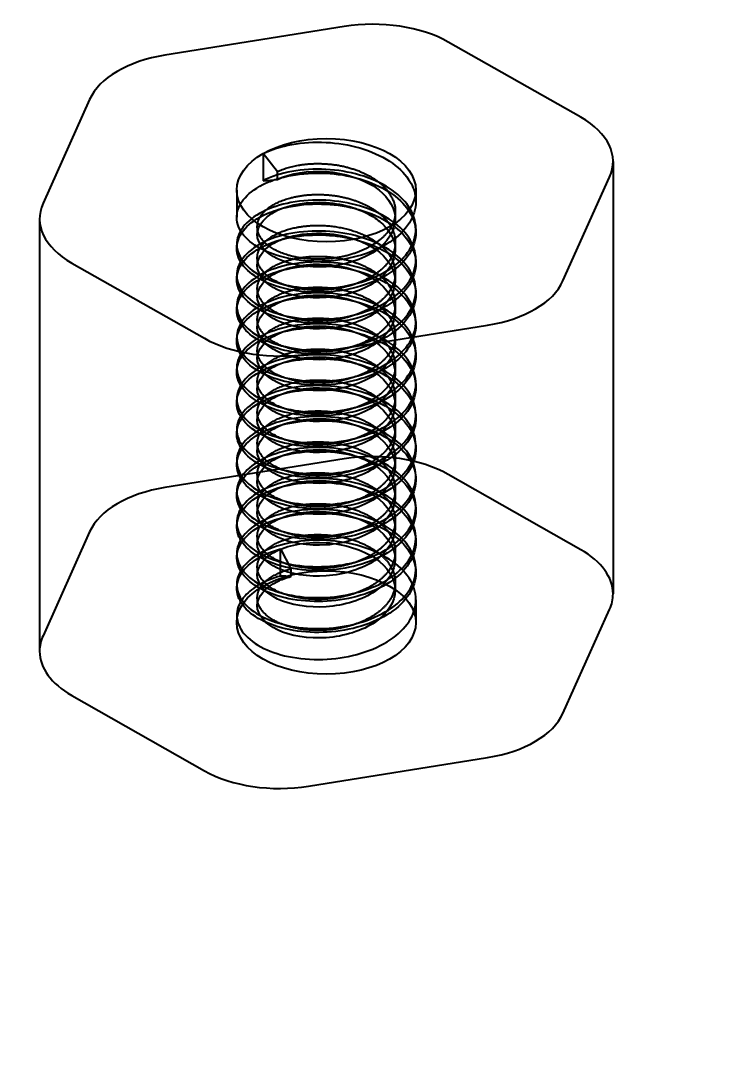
# Model space of a CAD drawing. Header units: millimetres. Extents: x 129 to 6329, y 33 to 3553.
# Drawn here: x 561.73 to 580.94, y 2376.64 to 2405.42 of the extents above; entities that cross this region are included whole.
import ezdxf

# ---------------------------------------------------------------- set-up
doc = ezdxf.new("R2010")
doc.units = ezdxf.units.MM
doc.linetypes.add('ACAD_ISO02W100', pattern=[15, 12, -3])
doc.layers.add('cota', color=82, linetype='ACAD_ISO02W100')
doc.layers.add('Perfiles', color=255, linetype='Continuous')
doc.styles.get("Standard").update_dxf_attribs({"font": 'arial.ttf'})
doc.dimstyles.new('ISO-25', dxfattribs={"dimtxt": 2.5, "dimasz": 2.5, "dimexe": 1.25, "dimexo": 0.625, "dimtad": 1, "dimtxsty": 'Standard', "dimcen": 2.5, "dimadec": 0, "dimazin": 0, "dimtfac": 1, "dimtmove": 0, "dimatfit": 3, "dimfxl": 1, "dimarcsym": 0})

# ---------------------------------------------------------------- blocks, each defined once
blk = doc.blocks.new('*D171')
at = {"layer": 'cota', "color": 0, "lineweight": -2, "transparency": 16777216}
for p, q in [((527.967, 2385.475), (527.967, 2360.281)), ((544.359, 2385.475), (544.359, 2360.281)), ((530.467, 2361.531), (541.859, 2361.531)), ((544.359, 2361.531), (580.933, 2361.531))]:
    blk.add_line(p, q, dxfattribs=at)
at = {"layer": 'cota', "color": 0, "transparency": 16777216}
for points in [[(530.467, 2361.948), (530.467, 2361.114), (527.967, 2361.531)], [(541.859, 2361.948), (541.859, 2361.114), (544.359, 2361.531)]]:
    blk.add_solid(points, dxfattribs=at)
at = {"layer": 'cota', "color": 0, "transparency": 16777216, "insert": (563.896, 2368.165), "char_height": 10, "attachment_point": 5}
blk.add_mtext('16,39', dxfattribs=at)

msp = doc.modelspace()

# ---------------------------------------------------------------- linework, layer by layer
at = {"layer": 'Perfiles', "extrusion": (0, 0.816497, 0.57735)}
for p, q in [((570.766, 2405.252), (565.758, 2404.451)), ((577.375, 2402.715), (573.67, 2404.818)), ((563.655, 2403.216), (562.353, 2400.311)), ((568.497, 2401.699), (568.497, 2400.943)), ((568.902, 2401.195), (568.497, 2401.699)), ((578.272, 2401.479), (578.272, 2389.395)), ((568.902, 2400.979), (568.902, 2401.195)), ((568.497, 2400.943), (568.902, 2400.979)), ((576.874, 2398.141), (578.176, 2401.045)), ((567.764, 2400.678), (567.764, 2399.922)), ((572.764, 2400.678), (572.764, 2400.354)), ((572.192, 2400.084), (572.192, 2399.868)), ((562.257, 2399.877), (562.257, 2387.793)), ((568.337, 2399.652), (568.337, 2399.436)), ((572.764, 2399.598), (572.764, 2399.49)), ((567.764, 2399.166), (567.764, 2399.058)), ((572.192, 2399.22), (572.192, 2399.004)), ((568.337, 2398.788), (568.337, 2398.572)), ((563.154, 2398.642), (566.859, 2396.539)), ((572.764, 2398.734), (572.764, 2398.626)), ((567.764, 2398.302), (567.764, 2398.194)), ((572.192, 2398.356), (572.192, 2398.14)), ((568.337, 2397.924), (568.337, 2397.708)), ((572.764, 2397.87), (572.764, 2397.762)), ((567.764, 2397.438), (567.764, 2397.33)), ((572.192, 2397.492), (572.192, 2397.276)), ((568.337, 2397.06), (568.337, 2396.844)), ((569.763, 2396.105), (574.771, 2396.906)), ((572.764, 2397.006), (572.764, 2396.898)), ((567.764, 2396.574), (567.764, 2396.466)), ((572.192, 2396.628), (572.192, 2396.412)), ((568.337, 2396.196), (568.337, 2395.98)), ((572.764, 2396.142), (572.764, 2396.034)), ((567.764, 2395.71), (567.764, 2395.602)), ((572.192, 2395.764), (572.192, 2395.548)), ((568.337, 2395.332), (568.337, 2395.116)), ((572.764, 2395.278), (572.764, 2395.17)), ((567.764, 2394.846), (567.764, 2394.738)), ((572.192, 2394.9), (572.192, 2394.684)), ((568.337, 2394.468), (568.337, 2394.251)), ((572.764, 2394.414), (572.764, 2394.306)), ((567.764, 2393.981), (567.764, 2393.873)), ((572.192, 2394.035), (572.192, 2393.819)), ((568.337, 2393.603), (568.337, 2393.387)), ((572.764, 2393.549), (572.764, 2393.441)), ((570.766, 2393.168), (565.758, 2392.367)), ((567.764, 2393.117), (567.764, 2393.009)), ((572.192, 2393.171), (572.192, 2392.955)), ((568.337, 2392.739), (568.337, 2392.523)), ((577.375, 2390.63), (573.67, 2392.734)), ((572.764, 2392.685), (572.764, 2392.577)), ((567.764, 2392.253), (567.764, 2392.145)), ((572.192, 2392.307), (572.192, 2392.091)), ((568.337, 2391.875), (568.337, 2391.659)), ((572.764, 2391.821), (572.764, 2391.713)), ((567.764, 2391.389), (567.764, 2391.281)), ((572.192, 2391.443), (572.192, 2391.227)), ((563.655, 2391.132), (562.353, 2388.227)), ((568.337, 2391.011), (568.337, 2390.795)), ((572.764, 2390.957), (572.764, 2390.849)), ((567.764, 2390.525), (567.764, 2390.417)), ((568.983, 2389.895), (568.983, 2390.651)), ((568.983, 2390.651), (569.277, 2390.097)), ((572.192, 2390.579), (572.192, 2390.363)), ((568.337, 2390.147), (568.337, 2389.931)), ((569.277, 2390.097), (569.277, 2389.881)), ((572.764, 2390.093), (572.764, 2389.985)), ((567.764, 2389.661), (567.764, 2389.553)), ((572.192, 2389.715), (572.192, 2389.499)), ((568.337, 2389.283), (568.337, 2389.067)), ((572.764, 2389.229), (572.764, 2388.594)), ((567.764, 2388.797), (567.764, 2388.594)), ((576.874, 2386.057), (578.176, 2388.961)), ((563.154, 2386.558), (566.859, 2384.455)), ((569.763, 2384.021), (574.771, 2384.822))]:
    msp.add_line(p, q, dxfattribs=at)
at = {"layer": 'Perfiles'}
for centre, major_axis, start_param, end_param in [((571.567, 2403.583), (-3, 0), 3.935487, 4.982684), ((566.559, 2402.782), (3, 0), 1.841091, 2.888289), ((575.272, 2401.479), (-3, 0), 2.888289, 3.935487), ((565.257, 2399.877), (-3, 0), -0.253304, 0.793894), ((573.97, 2398.575), (-3, 0), 1.841091, 2.888289), ((568.962, 2397.774), (-3, 0), 0.793894, 1.841091), ((571.567, 2391.499), (-3, 0), 3.935487, 4.982684), ((566.559, 2390.697), (-3, 0), -1.300501, -0.253304), ((575.272, 2389.395), (3, 0), 0, 0.793894), ((575.272, 2389.395), (3, 0), -0.253304, 0), ((565.257, 2387.793), (-3, 0), -0.253304, 0), ((565.257, 2387.793), (3, 0), 3.141593, 3.935487), ((573.97, 2386.491), (-3, 0), 1.841091, 2.888289), ((568.962, 2385.69), (-3, 0), 0.793894, 1.841091)]:
    msp.add_ellipse(centre, major_axis=major_axis, ratio=0.57735, start_param=start_param, end_param=end_param, dxfattribs=at)
for centre in [(570.264, 2400.678), (570.264, 2388.594)]:
    msp.add_ellipse(centre, major_axis=(2.5, 0), ratio=0.57735, dxfattribs=at)
for points, knots in [([(568.497, 2401.699), (568.728, 2401.816), (569.002, 2401.903), (569.606, 2402.011), (569.93, 2402.031), (570.579, 2401.998), (570.898, 2401.945), (571.507, 2401.766), (571.79, 2401.64), (572.255, 2401.339), (572.438, 2401.165), (572.661, 2400.831), (572.724, 2400.678), (572.75, 2400.524)], [0, 0, 0, 0, 0.0983252, 0.0983252, 0.1966795, 0.1966795, 0.2934202, 0.2934202, 0.3939416, 0.3939416, 0.4905858, 0.4905858, 0.5648025, 0.5648025, 0.5648025, 0.5648025]), ([(568.983, 2389.895), (568.769, 2389.835), (568.575, 2389.756), (568.239, 2389.568), (568.1, 2389.459), (567.854, 2389.185), (567.777, 2389.015), (567.755, 2388.672), (567.807, 2388.504), (568.032, 2388.186), (568.208, 2388.039), (568.655, 2387.797), (568.917, 2387.705), (569.51, 2387.582), (569.837, 2387.555), (570.491, 2387.575), (570.812, 2387.622), (571.427, 2387.787), (571.715, 2387.907), (572.196, 2388.198), (572.388, 2388.366), (572.667, 2388.744), (572.748, 2388.952), (572.776, 2389.364), (572.728, 2389.566), (572.509, 2389.959), (572.336, 2390.144), (571.894, 2390.458), (571.634, 2390.587), (571.045, 2390.787), (570.718, 2390.853), (570.065, 2390.906), (569.745, 2390.897), (569.127, 2390.809), (568.838, 2390.729), (568.352, 2390.511), (568.157, 2390.379), (567.871, 2390.076), (567.787, 2389.907), (567.751, 2389.565), (567.795, 2389.397), (568.006, 2389.077), (568.175, 2388.928), (568.609, 2388.681), (568.866, 2388.584), (569.452, 2388.454), (569.776, 2388.422), (570.429, 2388.434), (570.75, 2388.475), (571.369, 2388.631), (571.661, 2388.746), (572.152, 2389.029), (572.351, 2389.194), (572.645, 2389.567), (572.735, 2389.773), (572.781, 2390.184), (572.742, 2390.386), (572.541, 2390.781), (572.376, 2390.969), (571.951, 2391.29), (571.697, 2391.422), (571.117, 2391.632), (570.794, 2391.704), (570.144, 2391.769), (569.822, 2391.765), (569.2, 2391.689), (568.906, 2391.615), (568.407, 2391.407), (568.204, 2391.278), (567.899, 2390.982), (567.804, 2390.815), (567.746, 2390.475), (567.779, 2390.306), (567.968, 2389.982), (568.126, 2389.831), (568.542, 2389.576), (568.791, 2389.474), (569.365, 2389.331), (569.685, 2389.293), (570.333, 2389.29), (570.655, 2389.324), (571.281, 2389.466), (571.578, 2389.574), (572.085, 2389.846), (572.293, 2390.005), (572.61, 2390.371), (572.712, 2390.573), (572.785, 2390.982), (572.759, 2391.185), (572.584, 2391.584), (572.433, 2391.775), (572.029, 2392.106), (571.784, 2392.244), (571.219, 2392.467), (570.902, 2392.547), (570.256, 2392.629), (569.933, 2392.633), (569.304, 2392.573), (569.004, 2392.507), (568.488, 2392.313), (568.273, 2392.19), (567.943, 2391.902), (567.833, 2391.739), (567.744, 2391.402), (567.762, 2391.232), (567.921, 2390.904), (568.064, 2390.749), (568.453, 2390.483), (568.693, 2390.374), (569.249, 2390.215), (569.562, 2390.169), (570.206, 2390.148), (570.529, 2390.172), (571.162, 2390.295), (571.465, 2390.393), (571.992, 2390.65), (572.213, 2390.803), (572.558, 2391.157), (572.676, 2391.356), (572.783, 2391.762), (572.775, 2391.965), (572.633, 2392.368), (572.499, 2392.562), (572.125, 2392.906), (571.891, 2393.052), (571.344, 2393.292), (571.036, 2393.381), (570.396, 2393.484), (570.071, 2393.498), (569.434, 2393.458), (569.129, 2393.402), (568.591, 2393.226), (568.362, 2393.109), (568.002, 2392.833), (567.875, 2392.674), (567.749, 2392.342), (567.749, 2392.17), (567.872, 2391.838), (567.997, 2391.679), (568.355, 2391.402), (568.583, 2391.284), (569.119, 2391.107), (569.423, 2391.05), (570.059, 2391.008), (570.385, 2391.021), (571.025, 2391.123), (571.334, 2391.211), (571.882, 2391.45), (572.118, 2391.596), (572.494, 2391.938), (572.629, 2392.131), (572.774, 2392.533), (572.784, 2392.738), (572.679, 2393.144), (572.563, 2393.342), (572.221, 2393.698), (571.999, 2393.852), (571.473, 2394.109), (571.174, 2394.208), (570.542, 2394.334), (570.215, 2394.359), (569.572, 2394.339), (569.261, 2394.293), (568.702, 2394.136), (568.459, 2394.026), (568.069, 2393.762), (567.926, 2393.609), (567.763, 2393.281), (567.744, 2393.109), (567.831, 2392.772), (567.938, 2392.611), (568.265, 2392.322), (568.481, 2392.196), (568.997, 2392.002), (569.292, 2391.936), (569.92, 2391.873), (570.247, 2391.877), (570.894, 2391.958), (571.206, 2392.036), (571.774, 2392.257), (572.024, 2392.397), (572.428, 2392.727), (572.578, 2392.914), (572.757, 2393.313), (572.785, 2393.519), (572.713, 2393.928), (572.614, 2394.127), (572.302, 2394.494), (572.091, 2394.657), (571.584, 2394.929), (571.294, 2395.036), (570.669, 2395.181), (570.341, 2395.216), (569.693, 2395.214), (569.378, 2395.177), (568.803, 2395.037), (568.547, 2394.934), (568.131, 2394.679), (567.975, 2394.531), (567.78, 2394.208), (567.745, 2394.035), (567.803, 2393.696), (567.895, 2393.532), (568.195, 2393.234), (568.401, 2393.102), (568.9, 2392.894), (569.186, 2392.821), (569.807, 2392.742), (570.136, 2392.737), (570.787, 2392.802), (571.102, 2392.871), (571.685, 2393.078), (571.946, 2393.213), (572.371, 2393.534), (572.533, 2393.716), (572.737, 2394.106), (572.779, 2394.308), (572.739, 2394.72), (572.653, 2394.926), (572.363, 2395.301), (572.167, 2395.467), (571.679, 2395.752), (571.389, 2395.869), (570.77, 2396.028), (570.449, 2396.071), (569.797, 2396.085), (569.471, 2396.055), (568.883, 2395.927), (568.624, 2395.832), (568.186, 2395.587), (568.014, 2395.438), (567.799, 2395.119), (567.752, 2394.951), (567.783, 2394.609), (567.865, 2394.439), (568.148, 2394.135), (568.341, 2394.002), (568.824, 2393.782), (569.112, 2393.701), (569.728, 2393.611), (570.049, 2393.6), (570.702, 2393.651), (571.029, 2393.716), (571.621, 2393.914), (571.882, 2394.042), (572.327, 2394.354), (572.502, 2394.539), (572.725, 2394.931), (572.775, 2395.133), (572.75, 2395.546), (572.672, 2395.754), (572.395, 2396.133), (572.205, 2396.302), (571.726, 2396.595), (571.439, 2396.715), (570.824, 2396.882), (570.504, 2396.93), (569.85, 2396.952), (569.522, 2396.926), (568.927, 2396.805), (568.664, 2396.713), (568.215, 2396.472), (568.037, 2396.326), (567.809, 2396.008), (567.756, 2395.841), (567.775, 2395.497), (567.851, 2395.326), (568.123, 2395.019), (568.311, 2394.884), (568.787, 2394.659), (569.073, 2394.574), (569.686, 2394.478), (570.006, 2394.465), (570.661, 2394.509), (570.99, 2394.571), (571.587, 2394.763), (571.851, 2394.889), (572.304, 2395.198), (572.484, 2395.381), (572.716, 2395.772), (572.771, 2395.974), (572.757, 2396.387), (572.682, 2396.596), (572.414, 2396.978), (572.227, 2397.149), (571.754, 2397.445), (571.469, 2397.568), (570.857, 2397.74), (570.537, 2397.79), (569.882, 2397.817), (569.553, 2397.794), (568.954, 2397.677), (568.688, 2397.587), (568.233, 2397.349), (568.051, 2397.203), (567.816, 2396.887), (567.759, 2396.72), (567.771, 2396.376), (567.843, 2396.204), (568.109, 2395.895), (568.294, 2395.759), (568.765, 2395.53), (569.05, 2395.444), (569.661, 2395.344), (569.981, 2395.329), (570.637, 2395.369), (570.966, 2395.429), (571.567, 2395.619), (571.833, 2395.744), (572.29, 2396.05), (572.473, 2396.232), (572.711, 2396.622), (572.769, 2396.825), (572.76, 2397.238), (572.688, 2397.447), (572.425, 2397.831), (572.24, 2398.003), (571.77, 2398.301), (571.486, 2398.426), (570.876, 2398.601), (570.556, 2398.652), (569.9, 2398.682), (569.57, 2398.66), (568.969, 2398.545), (568.702, 2398.456), (568.243, 2398.22), (568.06, 2398.075), (567.82, 2397.759), (567.761, 2397.593), (567.768, 2397.248), (567.839, 2397.076), (568.101, 2396.766), (568.285, 2396.63), (568.754, 2396.399), (569.037, 2396.311), (569.647, 2396.21), (569.967, 2396.193), (570.623, 2396.231), (570.953, 2396.291), (571.555, 2396.479), (571.823, 2396.603), (572.283, 2396.907), (572.467, 2397.089), (572.708, 2397.479), (572.767, 2397.681), (572.761, 2398.094), (572.691, 2398.304), (572.431, 2398.689), (572.247, 2398.861), (571.779, 2399.161), (571.496, 2399.286), (570.886, 2399.463), (570.567, 2399.515), (569.91, 2399.546), (569.58, 2399.525), (568.977, 2399.412), (568.709, 2399.324), (568.249, 2399.088), (568.064, 2398.943), (567.822, 2398.628), (567.762, 2398.462), (567.767, 2398.117), (567.836, 2397.945), (568.096, 2397.634), (568.28, 2397.497), (568.747, 2397.265), (569.03, 2397.177), (569.64, 2397.074), (569.959, 2397.058), (570.615, 2397.094), (570.946, 2397.153), (571.549, 2397.34), (571.817, 2397.464), (572.278, 2397.768), (572.463, 2397.95), (572.706, 2398.339), (572.766, 2398.541), (572.762, 2398.954), (572.693, 2399.164), (572.434, 2399.549), (572.251, 2399.722), (571.784, 2400.023), (571.501, 2400.148), (570.892, 2400.326), (570.572, 2400.378), (569.916, 2400.411), (569.585, 2400.39), (568.982, 2400.277), (568.714, 2400.189), (568.252, 2399.954), (568.067, 2399.81), (567.823, 2399.495), (567.763, 2399.328), (567.766, 2398.984), (567.835, 2398.812), (568.094, 2398.5), (568.277, 2398.363), (568.743, 2398.131), (569.026, 2398.043), (569.635, 2397.939), (569.955, 2397.922), (570.611, 2397.958), (570.942, 2398.016), (571.545, 2398.203), (571.814, 2398.326), (572.276, 2398.63), (572.461, 2398.812), (572.705, 2399.201), (572.766, 2399.403), (572.763, 2399.816), (572.694, 2400.026), (572.436, 2400.411), (572.253, 2400.584), (571.787, 2400.885), (571.504, 2401.011), (570.895, 2401.189), (570.576, 2401.242), (569.927, 2401.274), (569.604, 2401.255), (569.001, 2401.147), (568.728, 2401.059), (568.497, 2400.943)], [0, 0, 0, 0, 0.075005, 0.075005, 0.150857, 0.150857, 0.251228, 0.251228, 0.347802, 0.347802, 0.448085, 0.448085, 0.544582, 0.544582, 0.644777, 0.644777, 0.741199, 0.741199, 0.841308, 0.841308, 0.937657, 0.937657, 1.037679, 1.037679, 1.133958, 1.133958, 1.233895, 1.233895, 1.330106, 1.330106, 1.429957, 1.429957, 1.526102, 1.526102, 1.62587, 1.62587, 1.721951, 1.721951, 1.821635, 1.821635, 1.917656, 1.917656, 2.017258, 2.017258, 2.113221, 2.113221, 2.212741, 2.212741, 2.30865, 2.30865, 2.408089, 2.408089, 2.503946, 2.503946, 2.603305, 2.603305, 2.699115, 2.699115, 2.798394, 2.798394, 2.894161, 2.894161, 2.993361, 2.993361, 3.089088, 3.089088, 3.18821, 3.18821, 3.283902, 3.283902, 3.382946, 3.382946, 3.478608, 3.478608, 3.577574, 3.577574, 3.673211, 3.673211, 3.7721, 3.7721, 3.867717, 3.867717, 3.966529, 3.966529, 4.062131, 4.062131, 4.160866, 4.160866, 4.25646, 4.25646, 4.355119, 4.355119, 4.450709, 4.450709, 4.549293, 4.549293, 4.644886, 4.644886, 4.743395, 4.743395, 4.838996, 4.838996, 4.93743, 4.93743, 5.033047, 5.033047, 5.131405, 5.131405, 5.227045, 5.227045, 5.325328, 5.325328, 5.420996, 5.420996, 5.519206, 5.519206, 5.614909, 5.614909, 5.713044, 5.713044, 5.808789, 5.808789, 5.906851, 5.906851, 6.002644, 6.002644, 6.100633, 6.100633, 6.196481, 6.196481, 6.294399, 6.294399, 6.390308, 6.390308, 6.488154, 6.488154, 6.584131, 6.584131, 6.681907, 6.681907, 6.777959, 6.777959, 6.875666, 6.875666, 6.971797, 6.971797, 7.069437, 7.069437, 7.165653, 7.165653, 7.263228, 7.263228, 7.359535, 7.359535, 7.457046, 7.457046, 7.553449, 7.553449, 7.650898, 7.650898, 7.747402, 7.747402, 7.844792, 7.844792, 7.941401, 7.941401, 8.038734, 8.038734, 8.135452, 8.135452, 8.232732, 8.232732, 8.329563, 8.329563, 8.426792, 8.426792, 8.523739, 8.523739, 8.620921, 8.620921, 8.717986, 8.717986, 8.815126, 8.815126, 8.912311, 8.912311, 9.009411, 9.009411, 9.10672, 9.10672, 9.203785, 9.203785, 9.301218, 9.301218, 9.398252, 9.398252, 9.495812, 9.495812, 9.592818, 9.592818, 9.690506, 9.690506, 9.787489, 9.787489, 9.885305, 9.885305, 9.98227, 9.98227, 10.080216, 10.080216, 10.177167, 10.177167, 10.275241, 10.275241, 10.372183, 10.372183, 10.468033, 10.468033, 10.567499, 10.567499, 10.663405, 10.663405, 10.762953, 10.762953, 10.858916, 10.858916, 10.958547, 10.958547, 11.054572, 11.054572, 11.154287, 11.154287, 11.250376, 11.250376, 11.350174, 11.350174, 11.44633, 11.44633, 11.546213, 11.546213, 11.642438, 11.642438, 11.742407, 11.742407, 11.838702, 11.838702, 11.938758, 11.938758, 12.035127, 12.035127, 12.135269, 12.135269, 12.231713, 12.231713, 12.331944, 12.331944, 12.428464, 12.428464, 12.528784, 12.528784, 12.625382, 12.625382, 12.725791, 12.725791, 12.82247, 12.82247, 12.922968, 12.922968, 13.019728, 13.019728, 13.120318, 13.120318, 13.21716, 13.21716, 13.317841, 13.317841, 13.414767, 13.414767, 13.51554, 13.51554, 13.612551, 13.612551, 13.713416, 13.713416, 13.810513, 13.810513, 13.911472, 13.911472, 14.008656, 14.008656, 14.109708, 14.109708, 14.206979, 14.206979, 14.308126, 14.308126, 14.405485, 14.405485, 14.506727, 14.506727, 14.604176, 14.604176, 14.705512, 14.705512, 14.803051, 14.803051, 14.904484, 14.904484, 15.002113, 15.002113, 15.103642, 15.103642, 15.201363, 15.201363, 15.302988, 15.302988, 15.400801, 15.400801, 15.502523, 15.502523, 15.600428, 15.600428, 15.702248, 15.702248, 15.800246, 15.800246, 15.902163, 15.902163, 16.000255, 16.000255, 16.10227, 16.10227, 16.200456, 16.200456, 16.30257, 16.30257, 16.400849, 16.400849, 16.503062, 16.503062, 16.601436, 16.601436, 16.703749, 16.703749, 16.802217, 16.802217, 16.904629, 16.904629, 17.003193, 17.003193, 17.105705, 17.105705, 17.204365, 17.204365, 17.306977, 17.306977, 17.405732, 17.405732, 17.508444, 17.508444, 17.607296, 17.607296, 17.710109, 17.710109, 17.809058, 17.809058, 17.911971, 17.911971, 18.011017, 18.011017, 18.114031, 18.114031, 18.213174, 18.213174, 18.316289, 18.316289, 18.415529, 18.415529, 18.518747, 18.518747, 18.618084, 18.618084, 18.721403, 18.721403, 18.820838, 18.820838, 18.924259, 18.924259, 19.023792, 19.023792, 19.127315, 19.127315, 19.226946, 19.226946, 19.330572, 19.330572, 19.430301, 19.430301, 19.534029, 19.534029, 19.633857, 19.633857, 19.737688, 19.737688, 19.837615, 19.837615, 19.941549, 19.941549, 20.041574, 20.041574, 20.145611, 20.145611, 20.245736, 20.245736, 20.349876, 20.349876, 20.4501, 20.4501, 20.551838, 20.551838, 20.653532, 20.653532, 20.653532, 20.653532]), ([(568.902, 2400.979), (569.249, 2401.147), (569.773, 2401.23), (570.264, 2401.197), (570.756, 2401.164), (571.28, 2400.997), (571.627, 2400.763), (571.936, 2400.555), (572.141, 2400.261), (572.184, 2399.976)], [0, 0, 0, 0, 0.00958616, 0.00958616, 0.00958616, 0.01917232, 0.01917232, 0.01917232, 0.02767943, 0.02767943, 0.02767943, 0.02767943]), ([(569.015, 2401.029), (569.101, 2401.052), (569.191, 2401.072), (569.591, 2401.146), (569.922, 2401.167), (570.563, 2401.135), (570.866, 2401.086), (571.152, 2401.006)], [1.6395186, 1.6395186, 1.6395186, 1.6395186, 1.6694548, 1.6694548, 1.7692762, 1.7692762, 1.8605027, 1.8605027, 1.8605027, 1.8605027]), ([(571.152, 2401.006), (571.167, 2401.002), (571.182, 2400.997), (571.507, 2400.902), (571.789, 2400.776), (572.255, 2400.475), (572.437, 2400.301), (572.695, 2399.916), (572.763, 2399.706), (572.765, 2399.292), (572.704, 2399.09), (572.459, 2398.701), (572.274, 2398.52), (571.811, 2398.217), (571.542, 2398.093), (570.938, 2397.907), (570.607, 2397.849), (569.95, 2397.814), (569.631, 2397.831), (569.022, 2397.936), (568.74, 2398.024), (568.274, 2398.257), (568.092, 2398.394), (567.834, 2398.706), (567.766, 2398.878), (567.763, 2399.223), (567.825, 2399.389), (568.069, 2399.704), (568.255, 2399.848), (568.647, 2400.047), (568.824, 2400.113), (569.015, 2400.165)], [1.860503, 1.860503, 1.860503, 1.860503, 1.865247, 1.865247, 1.964969, 1.964969, 2.060845, 2.060845, 2.160467, 2.160467, 2.256247, 2.256247, 2.35577, 2.35577, 2.451455, 2.451455, 2.550878, 2.550878, 2.646467, 2.646467, 2.745792, 2.745792, 2.841286, 2.841286, 2.940511, 2.940511, 3.03591, 3.03591, 3.135037, 3.135037, 3.200691, 3.200691, 3.200691, 3.200691]), ([(567.861, 2400.281), (567.885, 2400.324), (567.913, 2400.367), (568.07, 2400.568), (568.255, 2400.713), (568.595, 2400.885), (568.708, 2400.932), (568.829, 2400.973)], [1.4476621, 1.4476621, 1.4476621, 1.4476621, 1.4734666, 1.4734666, 1.5733877, 1.5733877, 1.617463, 1.617463, 1.617463, 1.617463]), ([(572.75, 2400.524), (572.759, 2400.469), (572.764, 2400.414), (572.765, 2400.156), (572.704, 2399.954), (572.459, 2399.565), (572.273, 2399.384), (571.811, 2399.081), (571.542, 2398.957), (570.938, 2398.772), (570.607, 2398.713), (569.95, 2398.678), (569.631, 2398.695), (569.022, 2398.8), (568.739, 2398.888), (568.274, 2399.121), (568.091, 2399.259), (567.834, 2399.57), (567.765, 2399.743), (567.764, 2400.042), (567.796, 2400.164), (567.861, 2400.281)], [0.5648025, 0.5648025, 0.5648025, 0.5648025, 0.5910069, 0.5910069, 0.6875547, 0.6875547, 0.7878756, 0.7878756, 0.884327, 0.884327, 0.9845478, 0.9845478, 1.0809029, 1.0809029, 1.1810237, 1.1810237, 1.2772827, 1.2772827, 1.3773036, 1.3773036, 1.4476621, 1.4476621, 1.4476621, 1.4476621]), ([(568.418, 2399.707), (568.511, 2399.863), (568.68, 2400.008), (568.902, 2400.115), (569.249, 2400.282), (569.773, 2400.366), (570.264, 2400.333), (570.756, 2400.3), (571.28, 2400.133), (571.627, 2399.899), (571.752, 2399.815), (571.859, 2399.717), (571.946, 2399.612)], [0.07056882, 0.07056882, 0.07056882, 0.07056882, 0.07668929, 0.07668929, 0.07668929, 0.08627545, 0.08627545, 0.08627545, 0.09586161, 0.09586161, 0.09586161, 0.09929505, 0.09929505, 0.09929505, 0.09929505]), ([(569.015, 2400.165), (569.101, 2400.188), (569.191, 2400.208), (569.591, 2400.282), (569.922, 2400.303), (570.562, 2400.271), (570.866, 2400.222), (571.152, 2400.142)], [3.2006913, 3.2006913, 3.2006913, 3.2006913, 3.2303403, 3.2303403, 3.3293682, 3.3293682, 3.4199231, 3.4199231, 3.4199231, 3.4199231]), ([(571.152, 2400.142), (571.167, 2400.138), (571.182, 2400.133), (571.507, 2400.038), (571.789, 2399.912), (572.255, 2399.611), (572.437, 2399.438), (572.695, 2399.052), (572.763, 2398.842), (572.766, 2398.429), (572.704, 2398.227), (572.46, 2397.838), (572.274, 2397.656), (571.811, 2397.353), (571.543, 2397.229), (570.939, 2397.044), (570.608, 2396.985), (569.951, 2396.95), (569.632, 2396.967), (569.023, 2397.071), (568.74, 2397.16), (568.274, 2397.393), (568.092, 2397.53), (567.834, 2397.841), (567.766, 2398.014), (567.763, 2398.358), (567.824, 2398.525), (568.069, 2398.84), (568.255, 2398.984), (568.711, 2399.216), (568.973, 2399.302), (569.26, 2399.357)], [3.419923, 3.419923, 3.419923, 3.419923, 3.424577, 3.424577, 3.523506, 3.523506, 3.61862, 3.61862, 3.71745, 3.71745, 3.812469, 3.812469, 3.911202, 3.911202, 4.006126, 4.006126, 4.10476, 4.10476, 4.19959, 4.19959, 4.298125, 4.298125, 4.392861, 4.392861, 4.491298, 4.491298, 4.58594, 4.58594, 4.684279, 4.684279, 4.776463, 4.776463, 4.776463, 4.776463]), ([(572.184, 2399.976), (572.189, 2399.94), (572.192, 2399.904), (572.192, 2399.868), (572.192, 2399.551), (571.975, 2399.208), (571.627, 2398.974), (571.28, 2398.74), (570.756, 2398.573), (570.264, 2398.54), (569.773, 2398.506), (569.249, 2398.59), (568.902, 2398.758), (568.554, 2398.925), (568.337, 2399.186), (568.337, 2399.436), (568.337, 2399.527), (568.366, 2399.619), (568.418, 2399.707)], [0.02767943, 0.02767943, 0.02767943, 0.02767943, 0.02875848, 0.02875848, 0.02875848, 0.03834465, 0.03834465, 0.03834465, 0.04793081, 0.04793081, 0.04793081, 0.05751697, 0.05751697, 0.05751697, 0.06710313, 0.06710313, 0.06710313, 0.07056882, 0.07056882, 0.07056882, 0.07056882]), ([(571.946, 2399.612), (572.102, 2399.422), (572.192, 2399.208), (572.192, 2399.004), (572.192, 2398.687), (571.975, 2398.343), (571.627, 2398.109), (571.28, 2397.875), (570.756, 2397.709), (570.264, 2397.676), (569.773, 2397.642), (569.249, 2397.726), (568.902, 2397.893), (568.554, 2398.061), (568.337, 2398.322), (568.337, 2398.572), (568.337, 2398.823), (568.554, 2399.083), (568.902, 2399.251), (568.995, 2399.296), (569.101, 2399.335), (569.215, 2399.367)], [0.09929505, 0.09929505, 0.09929505, 0.09929505, 0.10544778, 0.10544778, 0.10544778, 0.11503394, 0.11503394, 0.11503394, 0.1246201, 0.1246201, 0.1246201, 0.13420626, 0.13420626, 0.13420626, 0.14379242, 0.14379242, 0.14379242, 0.15337858, 0.15337858, 0.15337858, 0.15595026, 0.15595026, 0.15595026, 0.15595026]), ([(569.215, 2399.367), (569.528, 2399.455), (569.905, 2399.493), (570.264, 2399.469), (570.531, 2399.451), (570.807, 2399.393), (571.059, 2399.307)], [0.15595026, 0.15595026, 0.15595026, 0.15595026, 0.16296474, 0.16296474, 0.16296474, 0.16816353, 0.16816353, 0.16816353, 0.16816353]), ([(569.26, 2399.357), (569.267, 2399.358), (569.275, 2399.36), (569.59, 2399.418), (569.921, 2399.439), (570.523, 2399.408), (570.788, 2399.37), (571.042, 2399.307)], [4.7764634, 4.7764634, 4.7764634, 4.7764634, 4.7788264, 4.7788264, 4.8770682, 4.8770682, 4.9555459, 4.9555459, 4.9555459, 4.9555459]), ([(571.042, 2399.307), (571.094, 2399.294), (571.145, 2399.28), (571.506, 2399.174), (571.788, 2399.048), (572.254, 2398.747), (572.437, 2398.574), (572.695, 2398.188), (572.763, 2397.979), (572.766, 2397.565), (572.705, 2397.363), (572.46, 2396.974), (572.275, 2396.792), (571.812, 2396.489), (571.544, 2396.366), (570.94, 2396.18), (570.609, 2396.121), (569.952, 2396.086), (569.633, 2396.103), (569.024, 2396.207), (568.741, 2396.295), (568.275, 2396.528), (568.093, 2396.665), (567.834, 2396.976), (567.766, 2397.149), (567.763, 2397.494), (567.824, 2397.66), (568.068, 2397.975), (568.254, 2398.119), (568.716, 2398.354), (568.984, 2398.441), (569.588, 2398.554), (569.919, 2398.574), (570.575, 2398.542), (570.895, 2398.489), (571.504, 2398.311), (571.787, 2398.185), (572.253, 2397.884), (572.436, 2397.711), (572.694, 2397.326), (572.763, 2397.116), (572.766, 2396.703), (572.705, 2396.5), (572.461, 2396.111), (572.276, 2395.929), (571.814, 2395.626), (571.546, 2395.502), (570.942, 2395.316), (570.611, 2395.258), (569.955, 2395.221), (569.636, 2395.238), (569.026, 2395.342), (568.743, 2395.43), (568.277, 2395.663), (568.094, 2395.8), (567.835, 2396.111), (567.766, 2396.283), (567.763, 2396.628), (567.823, 2396.794), (568.067, 2397.109), (568.252, 2397.254), (568.713, 2397.489), (568.982, 2397.577), (569.585, 2397.689), (569.916, 2397.71), (570.572, 2397.678), (570.891, 2397.625), (571.501, 2397.448), (571.784, 2397.322), (572.251, 2397.022), (572.434, 2396.849), (572.693, 2396.464), (572.762, 2396.254), (572.766, 2395.833), (572.702, 2395.623), (572.45, 2395.236), (572.27, 2395.062), (571.809, 2394.758), (571.529, 2394.63), (570.922, 2394.449), (570.603, 2394.393), (569.947, 2394.356), (569.616, 2394.375), (569.01, 2394.483), (568.738, 2394.569), (568.271, 2394.801), (568.083, 2394.944), (567.832, 2395.257), (567.767, 2395.423), (567.762, 2395.767), (567.827, 2395.94), (568.078, 2396.253), (568.257, 2396.392), (568.718, 2396.627), (568.997, 2396.718), (569.603, 2396.826), (569.922, 2396.845), (570.578, 2396.814), (570.909, 2396.758), (571.516, 2396.577), (571.787, 2396.455), (572.255, 2396.155), (572.444, 2395.975), (572.696, 2395.589), (572.762, 2395.387), (572.767, 2394.973), (572.703, 2394.764), (572.454, 2394.376), (572.274, 2394.201), (571.815, 2393.897), (571.536, 2393.769), (570.93, 2393.586), (570.611, 2393.53), (569.955, 2393.492), (569.624, 2393.51), (569.017, 2393.617), (568.745, 2393.702), (568.277, 2393.933), (568.087, 2394.076), (567.834, 2394.388), (567.768, 2394.554), (567.761, 2394.898), (567.824, 2395.071), (568.072, 2395.385), (568.251, 2395.524), (568.71, 2395.76), (568.988, 2395.851), (569.593, 2395.961), (569.912, 2395.981), (570.567, 2395.951), (570.898, 2395.897), (571.506, 2395.717), (571.778, 2395.596), (572.248, 2395.297), (572.438, 2395.118), (572.693, 2394.732), (572.76, 2394.53), (572.769, 2394.117), (572.707, 2393.908), (572.46, 2393.52), (572.282, 2393.344), (571.825, 2393.038), (571.548, 2392.91), (570.944, 2392.725), (570.625, 2392.668), (569.97, 2392.628), (569.639, 2392.645), (569.031, 2392.75), (568.758, 2392.834), (568.286, 2393.063), (568.096, 2393.204), (567.838, 2393.516), (567.77, 2393.681), (567.759, 2394.025), (567.82, 2394.198), (568.064, 2394.513), (568.241, 2394.652), (568.695, 2394.89), (568.972, 2394.982), (569.575, 2395.095), (569.893, 2395.116), (570.548, 2395.089), (570.879, 2395.036), (571.488, 2394.86), (571.762, 2394.74), (572.235, 2394.443), (572.427, 2394.266), (572.687, 2393.881), (572.757, 2393.679), (572.771, 2393.267), (572.712, 2393.058), (572.472, 2392.669), (572.296, 2392.492), (571.844, 2392.184), (571.569, 2392.054), (570.968, 2391.866), (570.65, 2391.807), (569.995, 2391.763), (569.664, 2391.779), (569.054, 2391.879), (568.779, 2391.962), (568.303, 2392.188), (568.11, 2392.328), (567.846, 2392.637), (567.775, 2392.803), (567.756, 2393.146), (567.813, 2393.319), (568.049, 2393.635), (568.223, 2393.776), (568.672, 2394.017), (568.945, 2394.111), (569.543, 2394.227), (569.861, 2394.251), (570.516, 2394.229), (570.846, 2394.179), (571.458, 2394.007), (571.734, 2393.889), (572.213, 2393.597), (572.408, 2393.421), (572.677, 2393.04), (572.751, 2392.838), (572.775, 2392.426), (572.721, 2392.217), (572.491, 2391.827), (572.319, 2391.648), (571.875, 2391.336), (571.604, 2391.205), (571.008, 2391.011), (570.691, 2390.949), (570.037, 2390.899), (569.707, 2390.911), (569.093, 2391.006), (568.815, 2391.086), (568.332, 2391.306), (568.135, 2391.444), (567.86, 2391.749), (567.782, 2391.914), (567.752, 2392.257), (567.802, 2392.43), (568.025, 2392.748), (568.194, 2392.891), (568.632, 2393.136), (568.9, 2393.233), (569.492, 2393.357), (569.809, 2393.385), (570.462, 2393.37), (570.791, 2393.325), (571.407, 2393.161), (571.688, 2393.047), (572.176, 2392.761), (572.376, 2392.589), (572.659, 2392.212), (572.741, 2392.011), (572.78, 2391.6), (572.734, 2391.392), (572.52, 2390.999), (572.355, 2390.817), (571.923, 2390.5), (571.659, 2390.366), (571.072, 2390.163), (570.756, 2390.096), (570.105, 2390.036), (569.776, 2390.043), (569.157, 2390.127), (568.873, 2390.202), (568.379, 2390.414), (568.176, 2390.548), (567.884, 2390.848), (567.796, 2391.012), (567.747, 2391.353), (567.787, 2391.526), (567.99, 2391.847), (568.15, 2391.994), (568.573, 2392.246), (568.833, 2392.347), (569.413, 2392.482), (569.728, 2392.516), (570.378, 2392.513), (570.707, 2392.475), (571.329, 2392.324), (571.617, 2392.215), (572.117, 2391.938), (572.325, 2391.773), (572.629, 2391.403), (572.722, 2391.203), (572.784, 2390.793), (572.751, 2390.587), (572.561, 2390.19), (572.406, 2390.004), (571.994, 2389.678), (571.74, 2389.539), (571.166, 2389.324), (570.852, 2389.249), (570.204, 2389.174), (569.877, 2389.174), (569.251, 2389.243), (568.959, 2389.312), (568.45, 2389.512), (568.238, 2389.64), (567.921, 2389.932), (567.82, 2390.094), (567.744, 2390.432), (567.769, 2390.605), (567.944, 2390.93), (568.092, 2391.082), (568.492, 2391.343), (568.74, 2391.45), (569.305, 2391.601), (569.617, 2391.643), (570.263, 2391.656), (570.59, 2391.627), (571.219, 2391.495), (571.515, 2391.393), (572.034, 2391.13), (572.252, 2390.972), (572.583, 2390.612), (572.692, 2390.414), (572.785, 2390.007), (572.768, 2389.802), (572.611, 2389.401), (572.47, 2389.21), (572.084, 2388.872), (571.843, 2388.728), (571.287, 2388.496), (570.977, 2388.411), (570.335, 2388.317), (570.008, 2388.308), (569.375, 2388.357), (569.074, 2388.418), (568.545, 2388.601), (568.322, 2388.721), (567.975, 2389.003), (567.856, 2389.163), (567.746, 2389.497), (567.753, 2389.669), (567.893, 2389.999), (568.025, 2390.156), (568.313, 2390.367), (568.429, 2390.435), (568.688, 2390.556), (568.831, 2390.608), (568.983, 2390.651)], [4.955546, 4.955546, 4.955546, 4.955546, 4.971521, 4.971521, 5.069665, 5.069665, 5.164025, 5.164025, 5.262071, 5.262071, 5.356337, 5.356337, 5.454286, 5.454286, 5.548457, 5.548457, 5.646309, 5.646309, 5.740387, 5.740387, 5.838142, 5.838142, 5.932127, 5.932127, 6.029784, 6.029784, 6.123676, 6.123676, 6.221237, 6.221237, 6.315036, 6.315036, 6.412499, 6.412499, 6.506205, 6.506205, 6.603572, 6.603572, 6.697185, 6.697185, 6.794456, 6.794456, 6.887977, 6.887977, 6.985151, 6.985151, 7.078579, 7.078579, 7.175657, 7.175657, 7.268993, 7.268993, 7.365975, 7.365975, 7.459219, 7.459219, 7.556106, 7.556106, 7.649257, 7.649257, 7.746048, 7.746048, 7.839108, 7.839108, 7.935804, 7.935804, 8.028772, 8.028772, 8.125372, 8.125372, 8.21825, 8.21825, 8.314755, 8.314755, 8.411098, 8.411098, 8.503953, 8.503953, 8.600196, 8.600196, 8.692965, 8.692965, 8.789109, 8.789109, 8.881792, 8.881792, 8.977836, 8.977836, 9.070435, 9.070435, 9.166378, 9.166378, 9.258893, 9.258893, 9.354736, 9.354736, 9.447167, 9.447167, 9.54291, 9.54291, 9.635258, 9.635258, 9.7309, 9.7309, 9.823166, 9.823166, 9.918707, 9.918707, 10.010892, 10.010892, 10.106332, 10.106332, 10.198437, 10.198437, 10.293776, 10.293776, 10.385801, 10.385801, 10.481038, 10.481038, 10.572985, 10.572985, 10.668121, 10.668121, 10.75999, 10.75999, 10.855023, 10.855023, 10.946817, 10.946817, 11.041747, 11.041747, 11.133466, 11.133466, 11.228293, 11.228293, 11.319938, 11.319938, 11.414661, 11.414661, 11.506234, 11.506234, 11.600854, 11.600854, 11.692356, 11.692356, 11.786871, 11.786871, 11.878304, 11.878304, 11.972714, 11.972714, 12.064079, 12.064079, 12.158383, 12.158383, 12.249683, 12.249683, 12.343881, 12.343881, 12.435116, 12.435116, 12.529208, 12.529208, 12.620381, 12.620381, 12.714365, 12.714365, 12.805478, 12.805478, 12.899354, 12.899354, 12.990409, 12.990409, 13.084176, 13.084176, 13.175176, 13.175176, 13.268833, 13.268833, 13.359779, 13.359779, 13.453327, 13.453327, 13.544222, 13.544222, 13.637658, 13.637658, 13.728505, 13.728505, 13.821829, 13.821829, 13.912631, 13.912631, 14.005843, 14.005843, 14.096602, 14.096602, 14.1897, 14.1897, 14.280419, 14.280419, 14.373403, 14.373403, 14.464086, 14.464086, 14.556955, 14.556955, 14.647605, 14.647605, 14.740357, 14.740357, 14.830977, 14.830977, 14.923613, 14.923613, 15.014207, 15.014207, 15.106725, 15.106725, 15.197297, 15.197297, 15.289696, 15.289696, 15.380249, 15.380249, 15.47253, 15.47253, 15.563068, 15.563068, 15.655228, 15.655228, 15.745755, 15.745755, 15.837796, 15.837796, 15.928316, 15.928316, 16.020236, 16.020236, 16.110753, 16.110753, 16.202552, 16.202552, 16.293071, 16.293071, 16.384749, 16.384749, 16.475272, 16.475272, 16.56683, 16.56683, 16.657363, 16.657363, 16.748799, 16.748799, 16.839346, 16.839346, 16.930662, 16.930662, 17.021227, 17.021227, 17.112424, 17.112424, 17.20301, 17.20301, 17.294088, 17.294088, 17.384701, 17.384701, 17.47566, 17.47566, 17.566303, 17.566303, 17.657146, 17.657146, 17.747823, 17.747823, 17.838552, 17.838552, 17.929266, 17.929266, 18.019882, 18.019882, 18.110637, 18.110637, 18.201143, 18.201143, 18.291942, 18.291942, 18.382341, 18.382341, 18.473188, 18.473188, 18.563482, 18.563482, 18.654379, 18.654379, 18.744572, 18.744572, 18.835523, 18.835523, 18.925618, 18.925618, 19.016624, 19.016624, 19.106627, 19.106627, 19.197691, 19.197691, 19.287605, 19.287605, 19.378729, 19.378729, 19.468559, 19.468559, 19.559744, 19.559744, 19.608841, 19.608841, 19.658388, 19.658388, 19.658388, 19.658388]), ([(571.059, 2399.307), (571.272, 2399.235), (571.468, 2399.142), (571.627, 2399.035), (571.975, 2398.801), (572.192, 2398.457), (572.192, 2398.14), (572.192, 2397.823), (571.975, 2397.479), (571.627, 2397.245), (571.28, 2397.011), (570.756, 2396.845), (570.264, 2396.811), (569.773, 2396.778), (569.249, 2396.862), (568.902, 2397.029), (568.554, 2397.197), (568.337, 2397.457), (568.337, 2397.708), (568.337, 2397.959), (568.554, 2398.219), (568.902, 2398.387), (569.249, 2398.554), (569.773, 2398.638), (570.264, 2398.605), (570.756, 2398.571), (571.28, 2398.405), (571.627, 2398.171), (571.975, 2397.937), (572.192, 2397.593), (572.192, 2397.276), (572.192, 2396.959), (571.975, 2396.615), (571.627, 2396.381), (571.28, 2396.147), (570.756, 2395.981), (570.264, 2395.947), (569.773, 2395.914), (569.249, 2395.998), (568.902, 2396.165), (568.554, 2396.333), (568.337, 2396.593), (568.337, 2396.844), (568.337, 2397.094), (568.554, 2397.355), (568.902, 2397.523), (569.249, 2397.69), (569.773, 2397.774), (570.264, 2397.74), (570.756, 2397.707), (571.28, 2397.541), (571.627, 2397.307), (571.975, 2397.073), (572.192, 2396.729), (572.192, 2396.412), (572.192, 2396.095), (571.975, 2395.751), (571.627, 2395.517), (571.28, 2395.283), (570.756, 2395.116), (570.264, 2395.083), (569.773, 2395.05), (569.249, 2395.134), (568.902, 2395.301), (568.554, 2395.468), (568.337, 2395.729), (568.337, 2395.98), (568.337, 2396.23), (568.554, 2396.491), (568.902, 2396.658), (569.249, 2396.826), (569.773, 2396.91), (570.264, 2396.876), (570.756, 2396.843), (571.28, 2396.676), (571.627, 2396.442), (571.975, 2396.208), (572.192, 2395.865), (572.192, 2395.548), (572.192, 2395.231), (571.975, 2394.887), (571.627, 2394.653), (571.28, 2394.419), (570.756, 2394.252), (570.264, 2394.219), (569.773, 2394.186), (569.249, 2394.269), (568.902, 2394.437), (568.554, 2394.604), (568.337, 2394.865), (568.337, 2395.116), (568.337, 2395.366), (568.554, 2395.627), (568.902, 2395.794), (569.249, 2395.962), (569.773, 2396.045), (570.264, 2396.012), (570.756, 2395.979), (571.28, 2395.812), (571.627, 2395.578), (571.975, 2395.344), (572.192, 2395.001), (572.192, 2394.684), (572.192, 2394.366), (571.975, 2394.023), (571.627, 2393.789), (571.28, 2393.555), (570.756, 2393.388), (570.264, 2393.355), (569.773, 2393.322), (569.249, 2393.405), (568.902, 2393.573), (568.554, 2393.74), (568.337, 2394.001), (568.337, 2394.251), (568.337, 2394.502), (568.554, 2394.763), (568.902, 2394.93), (569.249, 2395.098), (569.773, 2395.181), (570.264, 2395.148), (570.756, 2395.115), (571.28, 2394.948), (571.627, 2394.714), (571.975, 2394.48), (572.192, 2394.137), (572.192, 2393.819), (572.192, 2393.502), (571.975, 2393.159), (571.627, 2392.925), (571.28, 2392.691), (570.756, 2392.524), (570.264, 2392.491), (569.773, 2392.457), (569.249, 2392.541), (568.902, 2392.709), (568.554, 2392.876), (568.337, 2393.137), (568.337, 2393.387), (568.337, 2393.638), (568.554, 2393.899), (568.902, 2394.066), (569.249, 2394.234), (569.773, 2394.317), (570.264, 2394.284), (570.756, 2394.251), (571.28, 2394.084), (571.627, 2393.85), (571.975, 2393.616), (572.192, 2393.272), (572.192, 2392.955), (572.192, 2392.638), (571.975, 2392.295), (571.627, 2392.061), (571.28, 2391.827), (570.756, 2391.66), (570.264, 2391.627), (569.773, 2391.593), (569.249, 2391.677), (568.902, 2391.844), (568.554, 2392.012), (568.337, 2392.273), (568.337, 2392.523), (568.337, 2392.774), (568.554, 2393.035), (568.902, 2393.202), (569.249, 2393.369), (569.773, 2393.453), (570.264, 2393.42), (570.756, 2393.387), (571.28, 2393.22), (571.627, 2392.986), (571.975, 2392.752), (572.192, 2392.408), (572.192, 2392.091), (572.192, 2391.774), (571.975, 2391.43), (571.627, 2391.196), (571.28, 2390.962), (570.756, 2390.796), (570.264, 2390.763), (569.773, 2390.729), (569.249, 2390.813), (568.902, 2390.98), (568.554, 2391.148), (568.337, 2391.409), (568.337, 2391.659), (568.337, 2391.91), (568.554, 2392.17), (568.902, 2392.338), (569.249, 2392.505), (569.773, 2392.589), (570.264, 2392.556), (570.756, 2392.522), (571.28, 2392.356), (571.627, 2392.122), (571.975, 2391.888), (572.192, 2391.544), (572.192, 2391.227), (572.192, 2390.91), (571.975, 2390.566), (571.627, 2390.332), (571.28, 2390.098), (570.756, 2389.932), (570.264, 2389.898), (569.773, 2389.865), (569.249, 2389.949), (568.902, 2390.116), (568.554, 2390.284), (568.337, 2390.544), (568.337, 2390.795), (568.337, 2391.046), (568.554, 2391.306), (568.902, 2391.474), (569.249, 2391.641), (569.773, 2391.725), (570.264, 2391.692), (570.756, 2391.658), (571.28, 2391.492), (571.627, 2391.258), (571.975, 2391.024), (572.192, 2390.68), (572.192, 2390.363), (572.192, 2390.046), (571.975, 2389.702), (571.627, 2389.468), (571.28, 2389.234), (570.756, 2389.068), (570.264, 2389.034), (569.773, 2389.001), (569.249, 2389.085), (568.902, 2389.252), (568.554, 2389.42), (568.337, 2389.68), (568.337, 2389.931), (568.337, 2390.181), (568.554, 2390.442), (568.902, 2390.61), (569.249, 2390.777), (569.773, 2390.861), (570.264, 2390.827), (570.756, 2390.794), (571.28, 2390.628), (571.627, 2390.394), (571.975, 2390.16), (572.192, 2389.816), (572.192, 2389.499), (572.192, 2389.182), (571.975, 2388.838), (571.627, 2388.604), (571.28, 2388.37), (570.756, 2388.203), (570.264, 2388.17), (569.773, 2388.137), (569.249, 2388.221), (568.902, 2388.388), (568.554, 2388.555), (568.337, 2388.816), (568.337, 2389.067), (568.337, 2389.317), (568.554, 2389.578), (568.902, 2389.745), (569.012, 2389.799), (569.139, 2389.845), (569.277, 2389.881)], [0.1681635, 0.1681635, 0.1681635, 0.1681635, 0.1725509, 0.1725509, 0.1725509, 0.1821371, 0.1821371, 0.1821371, 0.1917232, 0.1917232, 0.1917232, 0.2013094, 0.2013094, 0.2013094, 0.2108956, 0.2108956, 0.2108956, 0.2204817, 0.2204817, 0.2204817, 0.2300679, 0.2300679, 0.2300679, 0.239654, 0.239654, 0.239654, 0.2492402, 0.2492402, 0.2492402, 0.2588264, 0.2588264, 0.2588264, 0.2684125, 0.2684125, 0.2684125, 0.2779987, 0.2779987, 0.2779987, 0.2875848, 0.2875848, 0.2875848, 0.297171, 0.297171, 0.297171, 0.3067572, 0.3067572, 0.3067572, 0.3163433, 0.3163433, 0.3163433, 0.3259295, 0.3259295, 0.3259295, 0.3355156, 0.3355156, 0.3355156, 0.3451018, 0.3451018, 0.3451018, 0.354688, 0.354688, 0.354688, 0.3642741, 0.3642741, 0.3642741, 0.3738603, 0.3738603, 0.3738603, 0.3834465, 0.3834465, 0.3834465, 0.3930326, 0.3930326, 0.3930326, 0.4026188, 0.4026188, 0.4026188, 0.4122049, 0.4122049, 0.4122049, 0.4217911, 0.4217911, 0.4217911, 0.4313773, 0.4313773, 0.4313773, 0.4409634, 0.4409634, 0.4409634, 0.4505496, 0.4505496, 0.4505496, 0.4601357, 0.4601357, 0.4601357, 0.4697219, 0.4697219, 0.4697219, 0.4793081, 0.4793081, 0.4793081, 0.4888942, 0.4888942, 0.4888942, 0.4984804, 0.4984804, 0.4984804, 0.5080666, 0.5080666, 0.5080666, 0.5176527, 0.5176527, 0.5176527, 0.5272389, 0.5272389, 0.5272389, 0.536825, 0.536825, 0.536825, 0.5464112, 0.5464112, 0.5464112, 0.5559974, 0.5559974, 0.5559974, 0.5655835, 0.5655835, 0.5655835, 0.5751697, 0.5751697, 0.5751697, 0.5847558, 0.5847558, 0.5847558, 0.594342, 0.594342, 0.594342, 0.6039282, 0.6039282, 0.6039282, 0.6135143, 0.6135143, 0.6135143, 0.6231005, 0.6231005, 0.6231005, 0.6326867, 0.6326867, 0.6326867, 0.6422728, 0.6422728, 0.6422728, 0.651859, 0.651859, 0.651859, 0.6614451, 0.6614451, 0.6614451, 0.6710313, 0.6710313, 0.6710313, 0.6806175, 0.6806175, 0.6806175, 0.6902036, 0.6902036, 0.6902036, 0.6997898, 0.6997898, 0.6997898, 0.7093759, 0.7093759, 0.7093759, 0.7189621, 0.7189621, 0.7189621, 0.7285483, 0.7285483, 0.7285483, 0.7381344, 0.7381344, 0.7381344, 0.7477206, 0.7477206, 0.7477206, 0.7573068, 0.7573068, 0.7573068, 0.7668929, 0.7668929, 0.7668929, 0.7764791, 0.7764791, 0.7764791, 0.7860652, 0.7860652, 0.7860652, 0.7956514, 0.7956514, 0.7956514, 0.8052376, 0.8052376, 0.8052376, 0.8148237, 0.8148237, 0.8148237, 0.8244099, 0.8244099, 0.8244099, 0.833996, 0.833996, 0.833996, 0.8435822, 0.8435822, 0.8435822, 0.8531684, 0.8531684, 0.8531684, 0.8627545, 0.8627545, 0.8627545, 0.8723407, 0.8723407, 0.8723407, 0.8819269, 0.8819269, 0.8819269, 0.891513, 0.891513, 0.891513, 0.9010992, 0.9010992, 0.9010992, 0.9106853, 0.9106853, 0.9106853, 0.9202715, 0.9202715, 0.9202715, 0.9298577, 0.9298577, 0.9298577, 0.9394438, 0.9394438, 0.9394438, 0.94903, 0.94903, 0.94903, 0.9586161, 0.9586161, 0.9586161, 0.9682023, 0.9682023, 0.9682023, 0.9777885, 0.9777885, 0.9777885, 0.9873746, 0.9873746, 0.9873746, 0.9969608, 0.9969608, 0.9969608, 1, 1, 1, 1]), ([(569.277, 2389.881), (569.228, 2389.883), (569.179, 2389.885), (569.08, 2389.89), (569.029, 2389.892), (568.983, 2389.895)], [-0.06037698, -0.06037698, -0.06037698, -0.06037698, -0.03057823, -0.03057823, 0, 0, 0, 0])]:
    msp.add_open_spline(points, degree=3, knots=knots, dxfattribs=at)
for points, weights, knots in [([(568.902, 2401.195), (569.466, 2401.467), (570.264, 2401.413), (571.063, 2401.359), (571.627, 2400.979), (572.192, 2400.599), (572.192, 2400.084), (572.192, 2399.887), (572.097, 2399.696)], [1, 0.923879532511, 1, 0.923879532511, 1, 0.923879532511, 1, 0.969368813817, 0.963389855817], [0, 0, 0, 0.00892857, 0.00892857, 0.01785714, 0.01785714, 0.02678571, 0.02678571, 0.03037861, 0.03037861, 0.03037861]), ([(568.347, 2399.752), (568.417, 2400.098), (568.902, 2400.331), (569.466, 2400.603), (570.264, 2400.549), (571.063, 2400.495), (571.627, 2400.115), (571.914, 2399.922), (572.061, 2399.674)], [0.982548051459, 0.933933407122, 1, 0.923879532511, 1, 0.923879532511, 1, 0.959854760864, 0.962053986455], [0.06367927, 0.06367927, 0.06367927, 0.07142857, 0.07142857, 0.08035714, 0.08035714, 0.08928571, 0.08928571, 0.09399456, 0.09399456, 0.09399456]), ([(572.097, 2399.696), (571.954, 2399.409), (571.627, 2399.19), (571.063, 2398.81), (570.264, 2398.756), (569.466, 2398.702), (568.902, 2398.974), (568.337, 2399.245), (568.337, 2399.652), (568.337, 2399.702), (568.347, 2399.752)], [0.963389855817, 0.954510718695, 1, 0.923879532511, 1, 0.923879532511, 1, 0.923879532511, 1, 0.989946125389, 0.982548051459], [0.03037861, 0.03037861, 0.03037861, 0.03571429, 0.03571429, 0.04464286, 0.04464286, 0.05357143, 0.05357143, 0.0625, 0.0625, 0.06367927, 0.06367927, 0.06367927]), ([(572.061, 2399.674), (572.192, 2399.453), (572.192, 2399.22), (572.192, 2398.705), (571.627, 2398.325), (571.063, 2397.946), (570.264, 2397.892), (569.466, 2397.838), (568.902, 2398.109), (568.337, 2398.381), (568.337, 2398.788), (568.337, 2399.195), (568.902, 2399.467), (568.903, 2399.467), (568.903, 2399.468)], [0.962053986455, 0.964024771647, 1, 0.923879532511, 1, 0.923879532511, 1, 0.923879532511, 1, 0.923879532511, 1, 0.923879532511, 1, 0.999878140076, 0.999756670319], [0.09399456, 0.09399456, 0.09399456, 0.09821429, 0.09821429, 0.10714286, 0.10714286, 0.11607143, 0.11607143, 0.125, 0.125, 0.13392857, 0.13392857, 0.14285714, 0.14285714, 0.14287144, 0.14287144, 0.14287144]), ([(568.903, 2399.468), (569.468, 2399.739), (570.264, 2399.685), (570.885, 2399.643), (571.389, 2399.389)], [0.999756670319, 0.924001392435, 1, 0.939791434823, 0.974828509623], [0.14287144, 0.14287144, 0.14287144, 0.15178571, 0.15178571, 0.15884789, 0.15884789, 0.15884789]), ([(571.389, 2399.389), (571.516, 2399.325), (571.627, 2399.251), (572.192, 2398.871), (572.192, 2398.356), (572.192, 2397.841), (571.627, 2397.461), (571.063, 2397.081), (570.264, 2397.027), (569.466, 2396.973), (568.902, 2397.245), (568.337, 2397.517), (568.337, 2397.924), (568.337, 2398.331), (568.902, 2398.603), (569.466, 2398.875), (570.264, 2398.821), (571.063, 2398.767), (571.627, 2398.387), (572.192, 2398.007), (572.192, 2397.492), (572.192, 2396.977), (571.627, 2396.597), (571.063, 2396.217), (570.264, 2396.163), (569.466, 2396.109), (568.902, 2396.381), (568.337, 2396.653), (568.337, 2397.06), (568.337, 2397.467), (568.902, 2397.739), (569.466, 2398.011), (570.264, 2397.957), (571.063, 2397.903), (571.627, 2397.523), (572.192, 2397.143), (572.192, 2396.628), (572.192, 2396.113), (571.627, 2395.733), (571.063, 2395.353), (570.264, 2395.299), (569.466, 2395.245), (568.902, 2395.517), (568.337, 2395.789), (568.337, 2396.196), (568.337, 2396.603), (568.902, 2396.875), (569.466, 2397.146), (570.264, 2397.092), (571.063, 2397.038), (571.627, 2396.658), (572.192, 2396.279), (572.192, 2395.764), (572.192, 2395.249), (571.627, 2394.869), (571.063, 2394.489), (570.264, 2394.435), (569.466, 2394.381), (568.902, 2394.653), (568.337, 2394.925), (568.337, 2395.332), (568.337, 2395.739), (568.902, 2396.01), (569.466, 2396.282), (570.264, 2396.228), (571.063, 2396.174), (571.627, 2395.794), (572.192, 2395.414), (572.192, 2394.9), (572.192, 2394.385), (571.627, 2394.005), (571.063, 2393.625), (570.264, 2393.571), (569.466, 2393.517), (568.902, 2393.789), (568.337, 2394.061), (568.337, 2394.468), (568.337, 2394.874), (568.902, 2395.146), (569.466, 2395.418), (570.264, 2395.364), (571.063, 2395.31), (571.627, 2394.93), (572.192, 2394.55), (572.192, 2394.035), (572.192, 2393.521), (571.627, 2393.141), (571.063, 2392.761), (570.264, 2392.707), (569.466, 2392.653), (568.902, 2392.925), (568.337, 2393.197), (568.337, 2393.603), (568.337, 2394.01), (568.902, 2394.282), (569.466, 2394.554), (570.264, 2394.5), (571.063, 2394.446), (571.627, 2394.066), (572.192, 2393.686), (572.192, 2393.171), (572.192, 2392.656), (571.627, 2392.277), (571.063, 2391.897), (570.264, 2391.843), (569.466, 2391.789), (568.902, 2392.061), (568.337, 2392.332), (568.337, 2392.739), (568.337, 2393.146), (568.902, 2393.418), (569.466, 2393.69), (570.264, 2393.636), (571.063, 2393.582), (571.627, 2393.202), (572.192, 2392.822), (572.192, 2392.307), (572.192, 2391.792), (571.627, 2391.412), (571.063, 2391.033), (570.264, 2390.979), (569.466, 2390.925), (568.902, 2391.196), (568.337, 2391.468), (568.337, 2391.875), (568.337, 2392.282), (568.902, 2392.554), (569.466, 2392.826), (570.264, 2392.772), (571.063, 2392.718), (571.627, 2392.338), (572.192, 2391.958), (572.192, 2391.443), (572.192, 2390.928), (571.627, 2390.548), (571.063, 2390.168), (570.264, 2390.114), (569.466, 2390.06), (568.902, 2390.332), (568.337, 2390.604), (568.337, 2391.011), (568.337, 2391.418), (568.902, 2391.69), (569.466, 2391.962), (570.264, 2391.908), (571.063, 2391.854), (571.627, 2391.474), (572.192, 2391.094), (572.192, 2390.579), (572.192, 2390.064), (571.627, 2389.684), (571.063, 2389.304), (570.264, 2389.25), (569.466, 2389.196), (568.902, 2389.468), (568.337, 2389.74), (568.337, 2390.147), (568.337, 2390.554), (568.902, 2390.826), (569.466, 2391.098), (570.264, 2391.044), (571.063, 2390.99), (571.627, 2390.61), (572.192, 2390.23), (572.192, 2389.715), (572.192, 2389.2), (571.627, 2388.82), (571.063, 2388.44), (570.264, 2388.386), (569.466, 2388.332), (568.902, 2388.604), (568.337, 2388.876), (568.337, 2389.283), (568.337, 2389.69), (568.902, 2389.962), (569.071, 2390.043), (569.277, 2390.097)], [0.974828509623, 0.984088097688, 1, 0.923879532511, 1, 0.923879532511, 1, 0.923879532511, 1, 0.923879532511, 1, 0.923879532511, 1, 0.923879532511, 1, 0.923879532511, 1, 0.923879532511, 1, 0.923879532511, 1, 0.923879532511, 1, 0.923879532511, 1, 0.923879532511, 1, 0.923879532511, 1, 0.923879532511, 1, 0.923879532511, 1, 0.923879532511, 1, 0.923879532511, 1, 0.923879532511, 1, 0.923879532511, 1, 0.923879532511, 1, 0.923879532511, 1, 0.923879532511, 1, 0.923879532511, 1, 0.923879532511, 1, 0.923879532511, 1, 0.923879532511, 1, 0.923879532511, 1, 0.923879532511, 1, 0.923879532511, 1, 0.923879532511, 1, 0.923879532511, 1, 0.923879532511, 1, 0.923879532511, 1, 0.923879532511, 1, 0.923879532511, 1, 0.923879532511, 1, 0.923879532511, 1, 0.923879532511, 1, 0.923879532511, 1, 0.923879532511, 1, 0.923879532511, 1, 0.923879532511, 1, 0.923879532511, 1, 0.923879532511, 1, 0.923879532511, 1, 0.923879532511, 1, 0.923879532511, 1, 0.923879532511, 1, 0.923879532511, 1, 0.923879532511, 1, 0.923879532511, 1, 0.923879532511, 1, 0.923879532511, 1, 0.923879532511, 1, 0.923879532511, 1, 0.923879532511, 1, 0.923879532511, 1, 0.923879532511, 1, 0.923879532511, 1, 0.923879532511, 1, 0.923879532511, 1, 0.923879532511, 1, 0.923879532511, 1, 0.923879532511, 1, 0.923879532511, 1, 0.923879532511, 1, 0.923879532511, 1, 0.923879532511, 1, 0.923879532511, 1, 0.923879532511, 1, 0.923879532511, 1, 0.923879532511, 1, 0.923879532511, 1, 0.923879532511, 1, 0.923879532511, 1, 0.923879532511, 1, 0.923879532511, 1, 0.923879532511, 1, 0.923879532511, 1, 0.923879532511, 1, 0.923879532511, 1, 0.923879532511, 1, 0.923879532511, 1, 0.923879532511, 1, 0.923879532511, 1, 0.923879532511, 1, 0.975865668131, 0.967035130208], [0.1588479, 0.1588479, 0.1588479, 0.1607143, 0.1607143, 0.1696429, 0.1696429, 0.1785714, 0.1785714, 0.1875, 0.1875, 0.1964286, 0.1964286, 0.2053571, 0.2053571, 0.2142857, 0.2142857, 0.2232143, 0.2232143, 0.2321429, 0.2321429, 0.2410714, 0.2410714, 0.25, 0.25, 0.2589286, 0.2589286, 0.2678571, 0.2678571, 0.2767857, 0.2767857, 0.2857143, 0.2857143, 0.2946429, 0.2946429, 0.3035714, 0.3035714, 0.3125, 0.3125, 0.3214286, 0.3214286, 0.3303571, 0.3303571, 0.3392857, 0.3392857, 0.3482143, 0.3482143, 0.3571429, 0.3571429, 0.3660714, 0.3660714, 0.375, 0.375, 0.3839286, 0.3839286, 0.3928571, 0.3928571, 0.4017857, 0.4017857, 0.4107143, 0.4107143, 0.4196429, 0.4196429, 0.4285714, 0.4285714, 0.4375, 0.4375, 0.4464286, 0.4464286, 0.4553571, 0.4553571, 0.4642857, 0.4642857, 0.4732143, 0.4732143, 0.4821429, 0.4821429, 0.4910714, 0.4910714, 0.5, 0.5, 0.5089286, 0.5089286, 0.5178571, 0.5178571, 0.5267857, 0.5267857, 0.5357143, 0.5357143, 0.5446429, 0.5446429, 0.5535714, 0.5535714, 0.5625, 0.5625, 0.5714286, 0.5714286, 0.5803571, 0.5803571, 0.5892857, 0.5892857, 0.5982143, 0.5982143, 0.6071429, 0.6071429, 0.6160714, 0.6160714, 0.625, 0.625, 0.6339286, 0.6339286, 0.6428571, 0.6428571, 0.6517857, 0.6517857, 0.6607143, 0.6607143, 0.6696429, 0.6696429, 0.6785714, 0.6785714, 0.6875, 0.6875, 0.6964286, 0.6964286, 0.7053571, 0.7053571, 0.7142857, 0.7142857, 0.7232143, 0.7232143, 0.7321429, 0.7321429, 0.7410714, 0.7410714, 0.75, 0.75, 0.7589286, 0.7589286, 0.7678571, 0.7678571, 0.7767857, 0.7767857, 0.7857143, 0.7857143, 0.7946429, 0.7946429, 0.8035714, 0.8035714, 0.8125, 0.8125, 0.8214286, 0.8214286, 0.8303571, 0.8303571, 0.8392857, 0.8392857, 0.8482143, 0.8482143, 0.8571429, 0.8571429, 0.8660714, 0.8660714, 0.875, 0.875, 0.8839286, 0.8839286, 0.8928571, 0.8928571, 0.9017857, 0.9017857, 0.9107143, 0.9107143, 0.9196429, 0.9196429, 0.9285714, 0.9285714, 0.9314023, 0.9314023, 0.9314023])]:
    msp.add_rational_spline(points, weights, degree=2, knots=knots, dxfattribs=at)
msp.add_open_spline([(568.829, 2400.973), (568.889, 2400.993), (568.951, 2401.012), (569.015, 2401.029)], degree=3, dxfattribs=at)

# ---------------------------------------------------------------- dimensions: what is measured, and where the dimension line sits
at = {"layer": 'cota'}
dim = msp.add_linear_dim(base=(544.359, 2361.531), p1=(527.967, 2386.1), p2=(544.359, 2386.1), dimstyle='ISO-25', override={"dimtxt": 10}, dxfattribs=at)
dim.commit()
dim.dimension.update_dxf_attribs({"geometry": '*D171', "text_midpoint": (563.896, 2361.531), "dimtype": 160})

doc.saveas('drawing.dxf')
